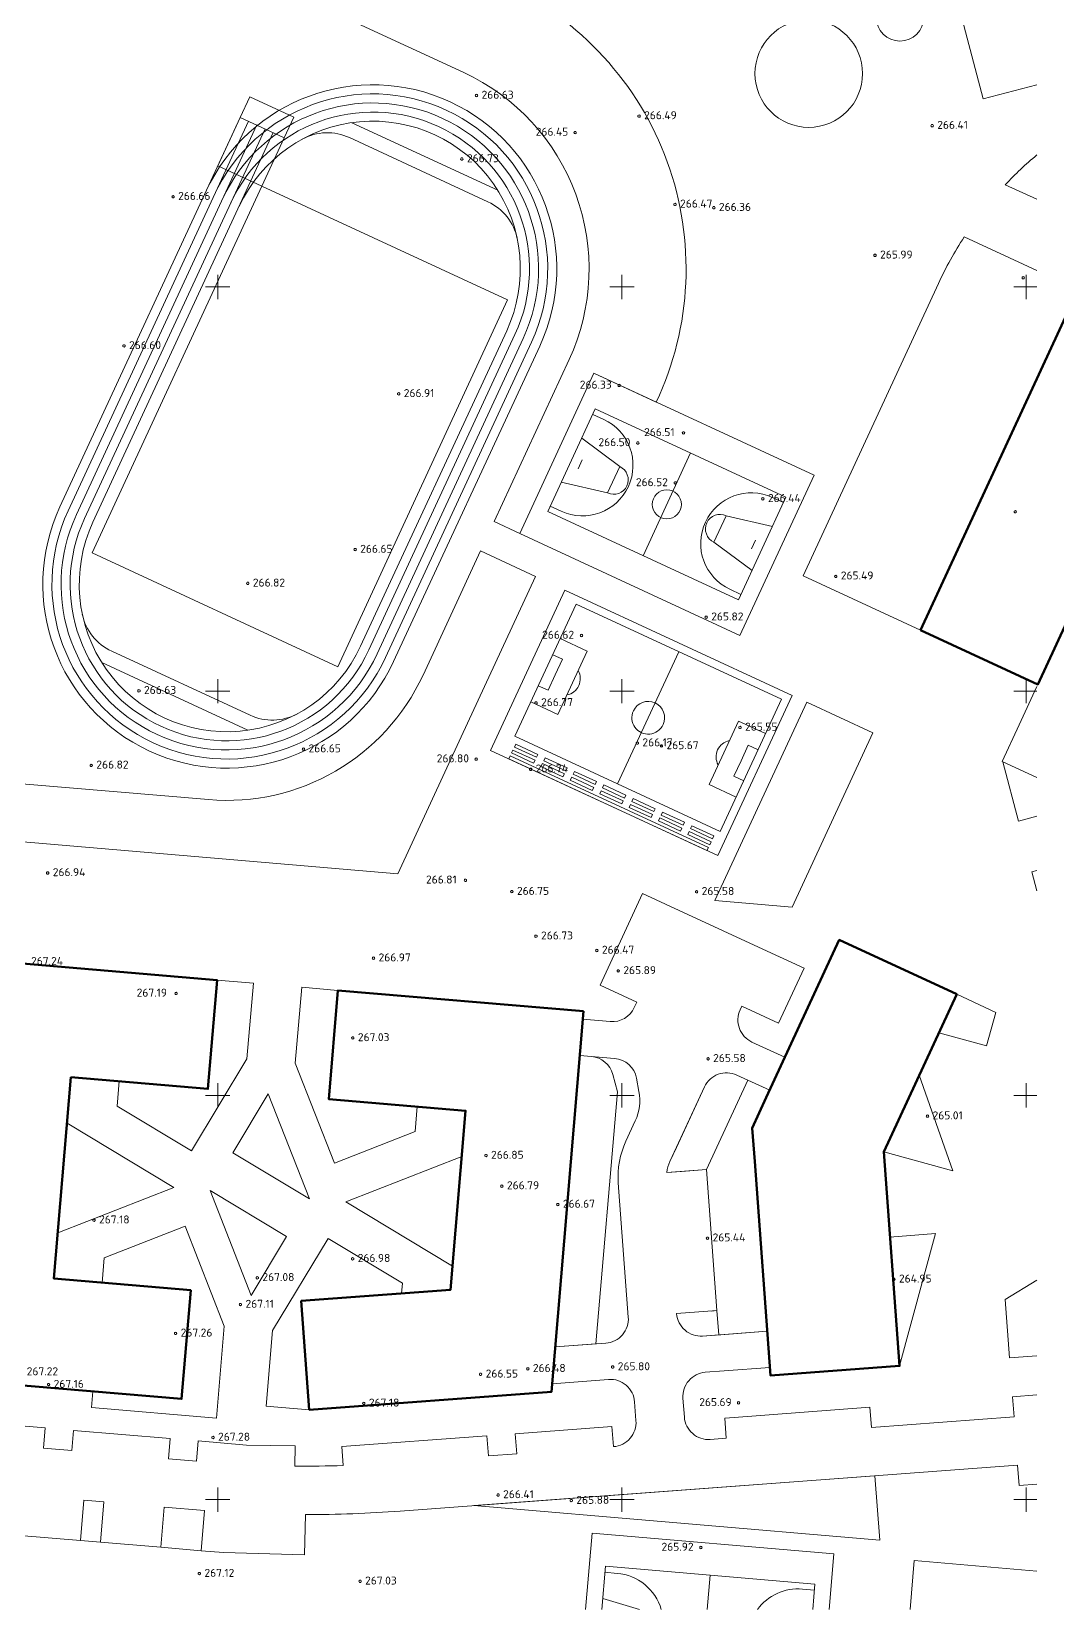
# Model space of a CAD drawing. Header units: millimetres. Extents: x -1422098 to 159246, y 52914 to 701814.
# Drawn here: x -237199 to -110297, y 223561 to 418739 of the extents above; entities that cross this region are included whole.
import ezdxf

# ---------------------------------------------------------------- set-up
doc = ezdxf.new("R2010")
doc.units = ezdxf.units.MM
doc.header["$MEASUREMENT"] = 0
for name, color, linetype in [('! Вiдмiтки', 7, 'Continuous'), ('! ГП.Лінії Газони', 7, 'Continuous'), ('! ГП.Лінії Дороги', 7, 'Continuous'), ('! ГП.Споруди', 7, 'Continuous'), ('! Засічки Координатні', 7, 'Continuous')]:
    doc.layers.add(name, color=color, linetype=linetype)
doc.styles.add('СГЕНЕРИР_СТИЛЬ_1', font='ARIALUNI.TTF')

msp = doc.modelspace()

# ---------------------------------------------------------------- linework, layer by layer
at = {"layer": '! Вiдмiтки', "color": 250, "linetype": 'Continuous', "lineweight": 13, "true_color": 0x444444, "flags": 128}
for points in [[(-182164, 410974), (-182094, 410954), (-182034, 410904), (-182014, 410824), (-182034, 410754), (-182094, 410694), (-182164, 410674), (-182244, 410694), (-182294, 410754), (-182314, 410824), (-182294, 410904), (-182244, 410954)], [(-162054, 408434), (-161974, 408414), (-161924, 408354), (-161904, 408284), (-161924, 408204), (-161974, 408154), (-162054, 408134), (-162124, 408154), (-162184, 408204), (-162204, 408284), (-162184, 408354), (-162124, 408414)], [(-169964, 406394), (-169884, 406374), (-169834, 406314), (-169814, 406244), (-169834, 406164), (-169884, 406114), (-169964, 406094), (-170034, 406114), (-170094, 406164), (-170114, 406244), (-170094, 406314), (-170034, 406374)], [(-125794, 407244), (-125714, 407224), (-125664, 407164), (-125644, 407094), (-125664, 407014), (-125714, 406964), (-125794, 406944), (-125864, 406964), (-125924, 407014), (-125944, 407094), (-125924, 407164), (-125864, 407224)], [(-183974, 403124), (-183904, 403104), (-183844, 403044), (-183824, 402974), (-183844, 402894), (-183904, 402844), (-183974, 402824), (-184054, 402844), (-184104, 402894), (-184124, 402974), (-184104, 403044), (-184054, 403104)], [(-219694, 398454), (-219624, 398434), (-219564, 398384), (-219544, 398304), (-219564, 398234), (-219624, 398184), (-219694, 398154), (-219774, 398184), (-219824, 398234), (-219844, 398304), (-219824, 398384), (-219774, 398434)], [(-157604, 397504), (-157524, 397484), (-157474, 397424), (-157454, 397354), (-157474, 397274), (-157524, 397224), (-157604, 397204), (-157674, 397224), (-157734, 397274), (-157754, 397354), (-157734, 397424), (-157674, 397484)], [(-152804, 397104), (-152724, 397084), (-152674, 397024), (-152654, 396954), (-152674, 396874), (-152724, 396824), (-152804, 396804), (-152874, 396824), (-152934, 396874), (-152954, 396954), (-152934, 397024), (-152874, 397084)], [(-132864, 391214), (-132794, 391194), (-132734, 391134), (-132714, 391064), (-132734, 390984), (-132794, 390934), (-132864, 390914), (-132944, 390934), (-132994, 390984), (-133014, 391064), (-132994, 391134), (-132944, 391194)], [(-114524, 388434), (-114454, 388414), (-114394, 388354), (-114374, 388284), (-114394, 388204), (-114454, 388154), (-114524, 388134), (-114604, 388154), (-114654, 388204), (-114674, 388284), (-114654, 388354), (-114604, 388414)], [(-225764, 380004), (-225684, 379984), (-225634, 379934), (-225614, 379854), (-225634, 379784), (-225684, 379724), (-225764, 379704), (-225834, 379724), (-225894, 379784), (-225914, 379854), (-225894, 379934), (-225834, 379984)], [(-164514, 375114), (-164434, 375094), (-164384, 375044), (-164364, 374964), (-164384, 374894), (-164434, 374834), (-164514, 374814), (-164594, 374834), (-164644, 374894), (-164664, 374964), (-164644, 375044), (-164594, 375094)], [(-191784, 374074), (-191714, 374054), (-191654, 373994), (-191634, 373924), (-191654, 373854), (-191714, 373794), (-191784, 373774), (-191864, 373794), (-191914, 373854), (-191934, 373924), (-191914, 373994), (-191864, 374054)], [(-156554, 369244), (-156474, 369224), (-156424, 369164), (-156404, 369094), (-156424, 369014), (-156474, 368964), (-156554, 368944), (-156624, 368964), (-156684, 369014), (-156704, 369094), (-156684, 369164), (-156624, 369224)], [(-162204, 367994), (-162124, 367974), (-162074, 367924), (-162054, 367844), (-162074, 367774), (-162124, 367714), (-162204, 367694), (-162274, 367714), (-162334, 367774), (-162354, 367844), (-162334, 367924), (-162274, 367974)], [(-157574, 363054), (-157494, 363034), (-157444, 362984), (-157424, 362904), (-157444, 362834), (-157494, 362774), (-157574, 362754), (-157644, 362774), (-157704, 362834), (-157724, 362904), (-157704, 362984), (-157644, 363034)], [(-146734, 361084), (-146664, 361064), (-146614, 361004), (-146584, 360934), (-146614, 360854), (-146664, 360804), (-146734, 360784), (-146814, 360804), (-146864, 360854), (-146894, 360934), (-146864, 361004), (-146814, 361064)], [(-115504, 359494), (-115434, 359474), (-115384, 359424), (-115354, 359344), (-115384, 359274), (-115434, 359214), (-115504, 359194), (-115584, 359214), (-115634, 359274), (-115664, 359344), (-115634, 359424), (-115584, 359474)], [(-197174, 354814), (-197104, 354794), (-197044, 354744), (-197024, 354664), (-197044, 354594), (-197104, 354534), (-197174, 354514), (-197254, 354534), (-197304, 354594), (-197324, 354664), (-197304, 354744), (-197254, 354794)], [(-137724, 351494), (-137654, 351474), (-137594, 351424), (-137574, 351344), (-137594, 351274), (-137654, 351214), (-137724, 351194), (-137804, 351214), (-137854, 351274), (-137874, 351344), (-137854, 351424), (-137804, 351474)], [(-210454, 350634), (-210384, 350614), (-210324, 350554), (-210304, 350484), (-210324, 350404), (-210384, 350354), (-210454, 350334), (-210534, 350354), (-210584, 350404), (-210604, 350484), (-210584, 350554), (-210534, 350614)], [(-153754, 346444), (-153684, 346424), (-153634, 346364), (-153604, 346294), (-153634, 346214), (-153684, 346164), (-153754, 346144), (-153834, 346164), (-153884, 346214), (-153914, 346294), (-153884, 346364), (-153834, 346424)], [(-169164, 344184), (-169094, 344164), (-169044, 344104), (-169014, 344034), (-169044, 343954), (-169094, 343904), (-169164, 343884), (-169244, 343904), (-169294, 343954), (-169324, 344034), (-169294, 344104), (-169244, 344164)], [(-223914, 337344), (-223844, 337324), (-223784, 337274), (-223764, 337194), (-223784, 337124), (-223844, 337074), (-223914, 337044), (-223994, 337074), (-224044, 337124), (-224064, 337194), (-224044, 337274), (-223994, 337324)], [(-174794, 335844), (-174714, 335824), (-174664, 335764), (-174644, 335694), (-174664, 335614), (-174714, 335564), (-174794, 335544), (-174864, 335564), (-174924, 335614), (-174944, 335694), (-174924, 335764), (-174864, 335824)], [(-149564, 332814), (-149484, 332794), (-149434, 332734), (-149414, 332664), (-149434, 332584), (-149484, 332534), (-149564, 332514), (-149644, 332534), (-149694, 332584), (-149714, 332664), (-149694, 332734), (-149644, 332794)], [(-203564, 330134), (-203484, 330114), (-203434, 330054), (-203414, 329984), (-203434, 329904), (-203484, 329854), (-203564, 329834), (-203634, 329854), (-203694, 329904), (-203714, 329984), (-203694, 330054), (-203634, 330114)], [(-162264, 330874), (-162184, 330854), (-162134, 330794), (-162114, 330724), (-162134, 330644), (-162184, 330594), (-162264, 330574), (-162344, 330594), (-162394, 330644), (-162414, 330724), (-162394, 330794), (-162344, 330854)], [(-159284, 330524), (-159204, 330504), (-159154, 330444), (-159134, 330374), (-159154, 330294), (-159204, 330244), (-159284, 330224), (-159354, 330244), (-159414, 330294), (-159434, 330374), (-159414, 330444), (-159354, 330504)], [(-229814, 328114), (-229734, 328094), (-229684, 328044), (-229664, 327964), (-229684, 327894), (-229734, 327834), (-229814, 327814), (-229884, 327834), (-229944, 327894), (-229964, 327964), (-229944, 328044), (-229884, 328094)], [(-182204, 328894), (-182134, 328874), (-182074, 328814), (-182054, 328744), (-182074, 328664), (-182134, 328614), (-182204, 328594), (-182284, 328614), (-182334, 328664), (-182354, 328744), (-182334, 328814), (-182284, 328874)], [(-175464, 327634), (-175394, 327614), (-175334, 327554), (-175314, 327484), (-175334, 327404), (-175394, 327354), (-175464, 327334), (-175544, 327354), (-175594, 327404), (-175614, 327484), (-175594, 327554), (-175544, 327614)], [(-235204, 314804), (-235124, 314784), (-235074, 314734), (-235054, 314654), (-235074, 314584), (-235124, 314524), (-235204, 314504), (-235274, 314524), (-235334, 314584), (-235354, 314654), (-235334, 314734), (-235274, 314784)], [(-183534, 313904), (-183464, 313884), (-183404, 313834), (-183384, 313754), (-183404, 313684), (-183464, 313624), (-183534, 313604), (-183614, 313624), (-183664, 313684), (-183684, 313754), (-183664, 313834), (-183614, 313884)], [(-177784, 312504), (-177714, 312484), (-177654, 312424), (-177634, 312354), (-177654, 312274), (-177714, 312224), (-177784, 312204), (-177864, 312224), (-177914, 312274), (-177934, 312354), (-177914, 312424), (-177864, 312484)], [(-154934, 312484), (-154854, 312464), (-154804, 312414), (-154774, 312334), (-154804, 312264), (-154854, 312204), (-154934, 312184), (-155004, 312204), (-155054, 312264), (-155084, 312334), (-155054, 312414), (-155004, 312464)], [(-174804, 306984), (-174734, 306964), (-174674, 306914), (-174654, 306834), (-174674, 306764), (-174734, 306704), (-174804, 306684), (-174884, 306704), (-174934, 306764), (-174954, 306834), (-174934, 306914), (-174884, 306964)], [(-167274, 305214), (-167204, 305194), (-167154, 305144), (-167124, 305064), (-167154, 304994), (-167204, 304934), (-167274, 304914), (-167354, 304934), (-167404, 304994), (-167434, 305064), (-167404, 305144), (-167354, 305194)], [(-194904, 304274), (-194824, 304254), (-194774, 304204), (-194754, 304124), (-194774, 304054), (-194824, 303994), (-194904, 303974), (-194974, 303994), (-195034, 304054), (-195054, 304124), (-195034, 304204), (-194974, 304254)], [(-164624, 302694), (-164544, 302674), (-164494, 302614), (-164474, 302544), (-164494, 302464), (-164544, 302414), (-164624, 302394), (-164694, 302414), (-164754, 302464), (-164774, 302544), (-164754, 302614), (-164694, 302674)], [(-219324, 299914), (-219254, 299894), (-219194, 299834), (-219174, 299764), (-219194, 299684), (-219254, 299634), (-219324, 299614), (-219404, 299634), (-219454, 299684), (-219474, 299764), (-219454, 299834), (-219404, 299894)], [(-197464, 294404), (-197394, 294384), (-197334, 294324), (-197314, 294254), (-197334, 294174), (-197394, 294124), (-197464, 294104), (-197544, 294124), (-197594, 294174), (-197614, 294254), (-197594, 294324), (-197544, 294384)], [(-153514, 291824), (-153444, 291804), (-153384, 291754), (-153364, 291674), (-153384, 291604), (-153444, 291544), (-153514, 291524), (-153594, 291544), (-153644, 291604), (-153664, 291674), (-153644, 291754), (-153594, 291804)], [(-126374, 284724), (-126294, 284704), (-126244, 284654), (-126224, 284574), (-126244, 284504), (-126294, 284454), (-126374, 284434), (-126454, 284454), (-126504, 284504), (-126524, 284574), (-126504, 284654), (-126454, 284704)], [(-180984, 279854), (-180914, 279834), (-180854, 279774), (-180834, 279704), (-180854, 279624), (-180914, 279574), (-180984, 279554), (-181064, 279574), (-181114, 279624), (-181134, 279704), (-181114, 279774), (-181064, 279834)], [(-179024, 276074), (-178954, 276054), (-178894, 276004), (-178874, 275924), (-178894, 275854), (-178954, 275794), (-179024, 275774), (-179104, 275794), (-179154, 275854), (-179174, 275924), (-179154, 276004), (-179104, 276054)], [(-172104, 273794), (-172034, 273774), (-171974, 273724), (-171954, 273644), (-171974, 273574), (-172034, 273514), (-172104, 273494), (-172184, 273514), (-172234, 273574), (-172254, 273644), (-172234, 273724), (-172184, 273774)], [(-229474, 271844), (-229394, 271824), (-229344, 271774), (-229324, 271694), (-229344, 271624), (-229394, 271574), (-229474, 271544), (-229544, 271574), (-229604, 271624), (-229624, 271694), (-229604, 271774), (-229544, 271824)], [(-153584, 269624), (-153514, 269604), (-153454, 269544), (-153434, 269474), (-153454, 269394), (-153514, 269344), (-153584, 269324), (-153664, 269344), (-153714, 269394), (-153734, 269474), (-153714, 269544), (-153664, 269604)], [(-197484, 267084), (-197404, 267064), (-197354, 267014), (-197334, 266934), (-197354, 266864), (-197404, 266804), (-197484, 266784), (-197554, 266804), (-197614, 266864), (-197634, 266934), (-197614, 267014), (-197554, 267064)], [(-209274, 264734), (-209194, 264714), (-209144, 264654), (-209124, 264584), (-209144, 264504), (-209194, 264454), (-209274, 264434), (-209344, 264454), (-209404, 264504), (-209424, 264584), (-209404, 264654), (-209344, 264714)], [(-130534, 264534), (-130464, 264514), (-130404, 264464), (-130384, 264384), (-130404, 264314), (-130464, 264254), (-130534, 264234), (-130614, 264254), (-130664, 264314), (-130684, 264384), (-130664, 264464), (-130614, 264514)], [(-211364, 261424), (-211294, 261404), (-211234, 261344), (-211214, 261274), (-211234, 261194), (-211294, 261144), (-211364, 261124), (-211444, 261144), (-211494, 261194), (-211514, 261274), (-211494, 261344), (-211444, 261404)], [(-219384, 257854), (-219314, 257834), (-219254, 257784), (-219234, 257704), (-219254, 257634), (-219314, 257574), (-219384, 257554), (-219464, 257574), (-219514, 257634), (-219534, 257704), (-219514, 257784), (-219464, 257834)], [(-181654, 252794), (-181574, 252774), (-181524, 252714), (-181504, 252644), (-181524, 252564), (-181574, 252514), (-181654, 252494), (-181734, 252514), (-181784, 252564), (-181804, 252644), (-181784, 252714), (-181734, 252774)], [(-175814, 253464), (-175734, 253444), (-175684, 253394), (-175664, 253324), (-175684, 253244), (-175734, 253194), (-175814, 253174), (-175884, 253194), (-175944, 253244), (-175964, 253324), (-175944, 253394), (-175884, 253444)], [(-165314, 253694), (-165234, 253674), (-165184, 253614), (-165164, 253544), (-165184, 253464), (-165234, 253414), (-165314, 253394), (-165384, 253414), (-165444, 253464), (-165464, 253544), (-165444, 253614), (-165384, 253674)], [(-235094, 251524), (-235014, 251504), (-234964, 251444), (-234944, 251374), (-234964, 251294), (-235014, 251244), (-235094, 251224), (-235164, 251244), (-235224, 251294), (-235244, 251374), (-235224, 251444), (-235164, 251504)], [(-196104, 249194), (-196024, 249174), (-195974, 249124), (-195954, 249044), (-195974, 248974), (-196024, 248914), (-196104, 248894), (-196174, 248914), (-196234, 248974), (-196254, 249044), (-196234, 249124), (-196174, 249174)], [(-149734, 249264), (-149664, 249244), (-149614, 249184), (-149584, 249114), (-149614, 249034), (-149664, 248984), (-149734, 248964), (-149814, 248984), (-149864, 249034), (-149894, 249114), (-149864, 249184), (-149814, 249244)], [(-214754, 244984), (-214684, 244964), (-214624, 244904), (-214604, 244834), (-214624, 244764), (-214684, 244704), (-214754, 244684), (-214834, 244704), (-214884, 244764), (-214904, 244834), (-214884, 244904), (-214834, 244964)], [(-179494, 237864), (-179414, 237844), (-179364, 237794), (-179344, 237714), (-179364, 237644), (-179414, 237584), (-179494, 237564), (-179564, 237584), (-179624, 237644), (-179644, 237714), (-179624, 237794), (-179564, 237844)], [(-170434, 237174), (-170354, 237154), (-170304, 237104), (-170284, 237024), (-170304, 236954), (-170354, 236894), (-170434, 236874), (-170504, 236894), (-170564, 236954), (-170584, 237024), (-170564, 237104), (-170504, 237154)], [(-154404, 231374), (-154324, 231354), (-154274, 231294), (-154254, 231224), (-154274, 231144), (-154324, 231094), (-154404, 231074), (-154474, 231094), (-154534, 231144), (-154554, 231224), (-154534, 231294), (-154474, 231354)], [(-216444, 228144), (-216374, 228124), (-216314, 228064), (-216294, 227994), (-216314, 227914), (-216374, 227864), (-216444, 227844), (-216524, 227864), (-216574, 227914), (-216594, 227994), (-216574, 228064), (-216524, 228124)], [(-196564, 227184), (-196484, 227164), (-196434, 227114), (-196414, 227044), (-196434, 226964), (-196484, 226914), (-196564, 226894), (-196634, 226914), (-196694, 226964), (-196714, 227044), (-196694, 227114), (-196634, 227164)]]:
    msp.add_lwpolyline(points, close=True, dxfattribs=at)
at = {"layer": '! ГП.Лінії Газони', "color": 92, "linetype": 'Continuous', "lineweight": 13, "true_color": 0x00d200, "flags": 128}
for points in [[(-178700, 424564), (-199344, 434125), (-204386, 423236), (-183742, 413676, -0.4142136), (-170709, 378162), (-179991, 358116), (-176816, 356645), (-167634, 376473), (-159923, 372902, 0.4160371), (-178700, 424564), (-178700, 424565)], [(-184048, 331507), (-174866, 351335), (-181672, 354486), (-188777, 339142, -0.3152988), (-215311, 323728), (-249741, 326648), (-250345, 319525), (-191892, 314568)], [(-167382, 256403), (-164737, 287592), (-165298, 289735, 0.3175718), (-167947, 291964), (-169374, 292085), (-169719, 288014), (-169888, 286021), (-172260, 258047), (-172431, 256028)], [(-153710, 277972), (-148592, 289026), (-149975, 289666, 0.4142136), (-153958, 288205), (-158230, 278981, 0.0797374), (-158616, 277608)], [(-152415, 260520), (-157401, 260150, 0.4142136), (-154187, 257380), (-152192, 257528)]]:
    msp.add_lwpolyline(points, format="xyb", close=True, dxfattribs=at)
for points in [[(-112850, 430766), (-124063, 427814), (-119479, 410407), (-112850, 412153)], [(-112850, 326473), (-117061, 328424), (-115125, 321071), (-112850, 321670)], [(-112850, 314949), (-113470, 314785), (-112850, 312430)], [(-112850, 264282), (-116744, 261917), (-116208, 254685), (-112850, 254934)]]:
    msp.add_lwpolyline(points, dxfattribs=at)
for points in [[(-112850, 403476, 0.0291497), (-116748, 399799), (-112850, 397994)], [(-112850, 389178), (-121834, 393338, 0.0359304), (-125031, 387561), (-141761, 351432), (-127242, 344709), (-112850, 375790)]]:
    msp.add_lwpolyline(points, format="xyb", dxfattribs=at)
for points in [[(-143115, 310431), (-133125, 332006), (-141291, 335787), (-152658, 311241)], [(-226608, 285820), (-217412, 280281), (-210557, 291656), (-209763, 301029), (-214246, 301410), (-215387, 287958), (-226348, 288887)], [(-204579, 291149), (-199738, 278782), (-189740, 282694), (-189480, 285761), (-200441, 286690), (-199300, 300142), (-203784, 300522)], [(-124975, 294870), (-119057, 293260), (-117926, 297417), (-122759, 299655)], [(-131793, 280145), (-123258, 277823), (-127389, 289656)], [(-202835, 274349), (-207914, 287324), (-212297, 280050)], [(-219616, 275772), (-232808, 283718), (-233957, 270160)], [(-183983, 279577), (-198324, 273966), (-185133, 266020)], [(-205643, 269688), (-215105, 275389), (-210026, 262414)], [(-218202, 270956), (-228200, 267044), (-228460, 263977), (-217500, 263047), (-218640, 249596), (-229601, 250525), (-229770, 248532), (-214325, 247222), (-213362, 258588)], [(-200529, 269457), (-207383, 258081), (-208178, 248708), (-202840, 248256), (-203839, 261719), (-191441, 262639), (-191332, 263917)], [(-131013, 269630), (-129828, 253674), (-125373, 270049)], [(-132866, 240084), (-182479, 236400), (-132277, 232143)], [(-230742, 237073), (-231164, 232091), (-228673, 231880), (-228251, 236862)], [(-220778, 236228), (-221200, 231246), (-216218, 230824), (-215795, 235806)]]:
    msp.add_lwpolyline(points, close=True, dxfattribs=at)
at = {"layer": '! ГП.Лінії Газони', "color": 92, "linetype": 'Continuous', "lineweight": 13, "true_color": 0x00d200}
for centre, radius in [((-129775, 420503), 2944), ((-141063, 413539), 6657)]:
    msp.add_circle(centre, radius, dxfattribs=at)
at = {"layer": '! ГП.Лінії Дороги', "color": 250, "linetype": 'Continuous', "lineweight": 20, "true_color": 0x444444}
for p, q in [((-233695, 359942), (-211383, 408127)), ((-232674, 359469), (-210362, 407654)), ((-231653, 358997), (-209341, 407181)), ((-230633, 358524), (-208320, 406709)), ((-229612, 358051), (-207299, 406236)), ((-179526, 399106), (-197581, 407466)), ((-180746, 397687), (-197874, 405618)), ((-196490, 342714), (-178422, 381734)), ((-195470, 342241), (-177401, 381261)), ((-194449, 341769), (-176380, 380788)), ((-193428, 341296), (-175359, 380315)), ((-192407, 340823), (-174338, 379843)), ((-167469, 372071), (-173351, 359366)), ((-166423, 370760), (-167784, 371390)), ((-143875, 361145), (-167469, 372071)), ((-169149, 368441), (-164436, 364936)), ((-169573, 364670), (-169069, 365759)), ((-161555, 353904), (-155672, 366608)), ((-165949, 361669), (-164436, 364936)), ((-171671, 362996), (-165949, 361669)), ((-149758, 348441), (-143875, 361145)), ((-145552, 361095), (-144191, 360465)), ((-173351, 359366), (-149758, 348441)), ((-171675, 359417), (-173036, 360047)), ((-152791, 355576), (-151278, 358843)), ((-145556, 357516), (-151278, 358843)), ((-148077, 352071), (-152791, 355576)), ((-148158, 354753), (-147654, 355842)), ((-150804, 349752), (-149443, 349122)), ((-168451, 342104), (-171809, 343659)), ((-210160, 334167), (-227287, 342098)), ((-172736, 341656), (-171524, 341095)), ((-170266, 338184), (-168451, 342104)), ((-157138, 342023), (-164702, 325689)), ((-210453, 332319), (-228508, 340679)), ((-171524, 341095), (-172412, 339178)), ((-174512, 337822), (-173300, 337261)), ((-173300, 337261), (-172412, 339178)), ((-170266, 338184), (-172081, 334264)), ((-172081, 334264), (-175439, 335819)), ((-151574, 329528), (-149758, 333448)), ((-149758, 333448), (-146401, 331893)), ((-148540, 330451), (-149428, 328534)), ((-147328, 329890), (-148540, 330451)), ((-151574, 329528), (-153389, 325608)), ((-150315, 326617), (-149428, 328534)), ((-149104, 326056), (-150315, 326617)), ((-153389, 325608), (-150031, 324053)), ((-166201, 228901), (-166654, 223561)), ((-140294, 226704), (-166201, 228901)), ((-164770, 228027), (-166265, 228154)), ((-153607, 223561), (-153248, 227803)), ((-140561, 223561), (-140294, 226704)), ((-166539, 224915), (-162006, 223561)), ((-141852, 226084), (-140358, 225957))]:
    msp.add_line(p, q, dxfattribs=at)
at = {"layer": '! ГП.Лінії Дороги', "color": 250, "linetype": 'Continuous', "lineweight": 20, "true_color": 0x444444, "flags": 128}
for points in [[(-205938, 405606), (-211383, 408127), (-210206, 410668), (-204761, 408146)], [(-214156, 402138), (-208711, 399617), (-205938, 405606), (-211383, 408127)], [(-208711, 399617), (-229721, 354245), (-199322, 340168), (-178312, 385540)], [(-149593, 344039), (-140411, 363867), (-167634, 376473), (-176816, 356645)], [(-173351, 359366), (-149758, 348441), (-143875, 361145), (-167469, 372071)], [(-152288, 316800), (-143106, 336627), (-171237, 349654), (-180418, 329827)], [(-151998, 319806), (-144434, 336140), (-169842, 347906), (-177406, 331572)], [(-177645, 329865), (-177814, 329502), (-175091, 328241), (-174923, 328604)], [(-177309, 330591), (-177477, 330228), (-174755, 328967), (-174587, 329330)], [(-177982, 329139), (-178150, 328776), (-153649, 317430), (-153481, 317793)], [(-174016, 328184), (-174184, 327821), (-171462, 326560), (-171293, 326923)], [(-173680, 328910), (-173848, 328547), (-171125, 327286), (-170957, 327649)], [(-170386, 326503), (-170554, 326140), (-167832, 324880), (-167664, 325243)], [(-170050, 327229), (-170218, 326866), (-167496, 325606), (-167328, 325968)], [(-166756, 324822), (-166924, 324459), (-164202, 323199), (-164034, 323562)], [(-166420, 325548), (-166588, 325185), (-163866, 323925), (-163698, 324288)], [(-163127, 323141), (-163295, 322778), (-160572, 321518), (-160404, 321881)], [(-162790, 323867), (-162959, 323504), (-160236, 322244), (-160068, 322607)], [(-159161, 322187), (-159329, 321824), (-156607, 320563), (-156439, 320926)], [(-159497, 321461), (-159665, 321098), (-156943, 319837), (-156775, 320200)], [(-155531, 320506), (-155699, 320143), (-152977, 318882), (-152809, 319245)], [(-155867, 319780), (-156035, 319417), (-153313, 318156), (-153145, 318519)]]:
    msp.add_lwpolyline(points, close=True, dxfattribs=at)
for points in [[(-112850, 326473), (-117135, 328458), (-115034, 332995), (-112850, 337712)], [(-156810, 277742), (-153710, 277972), (-152415, 260520), (-153110, 260469)], [(-152476, 257507), (-146191, 257974), (-145858, 253486), (-151524, 253066)], [(-150292, 247314), (-133496, 248561), (-133311, 246067), (-115665, 247378), (-115850, 249871), (-112850, 250094)], [(-138554, 223561), (-137970, 230446), (-167862, 232981), (-168661, 223561)], [(-140561, 223561), (-140294, 226704), (-166201, 228901), (-166654, 223561)], [(-112850, 228316), (-128005, 229601), (-128518, 223561)]]:
    msp.add_lwpolyline(points, dxfattribs=at)
for points in [[(-163365, 308348), (-161611, 312136), (-157074, 310035), (-146185, 304992), (-141647, 302891), (-144799, 296085), (-149336, 298186), (-149546, 297733, 0.4142136), (-148085, 293750), (-144001, 291859), (-145892, 287776), (-149975, 289666, 0.4142136), (-153958, 288205), (-157440, 280686)], [(-247461, 247022), (-235504, 246008), (-235715, 243517), (-232228, 243221), (-232016, 245712), (-220059, 244698), (-220271, 242207), (-216783, 241911), (-216572, 244402), (-210593, 243895), (-204594, 243794), (-204636, 241301, 0.0099925), (-198641, 241362), (-198816, 243711), (-180865, 245044), (-180680, 242550), (-177190, 242810), (-177375, 245303), (-165408, 246191), (-165223, 243698), (-165204, 243699, 0.4142136), (-162435, 246913), (-162607, 249237, 0.4142136), (-165821, 252007), (-172817, 251488), (-172431, 256028), (-166154, 256495, 0.4142136), (-163385, 259708), (-164617, 276312, -0.1276304), (-163674, 281502), (-162519, 283996, 0.1558495), (-162066, 287619), (-162377, 289282, 0.3373484), (-165072, 291720), (-169374, 292085), (-168994, 296568), (-165617, 296282, 0.3152988), (-162642, 298011), (-162326, 298692), (-166863, 300793), (-163365, 308348)], [(-157440, 280686), (-158230, 278981, 0.0797374), (-158616, 277608), (-156810, 277742)], [(-152415, 260520), (-157401, 260150, 0.4142136), (-154187, 257380), (-146191, 257974)], [(-151524, 253066), (-153854, 252893, 0.4142136), (-156623, 249679), (-156451, 247358, 0.4142136), (-153237, 244588), (-151261, 244735), (-151446, 247228), (-150292, 247314)], [(-238638, 232725), (-231164, 232091), (-230742, 237073), (-228251, 236862), (-228673, 231880), (-221200, 231246), (-220778, 236228), (-215795, 235806), (-216218, 230824), (-213452, 230589), (-203455, 230304), (-203309, 235294, 0.0187693), (-191609, 235722), (-115221, 241394), (-115036, 238901), (-112850, 239063)]]:
    msp.add_lwpolyline(points, format="xyb", dxfattribs=at)
at = {"layer": '! ГП.Лінії Дороги', "color": 250, "linetype": 'Continuous', "lineweight": 20, "true_color": 0x444444}
msp.add_circle((-158613, 360256), 1800, dxfattribs=at)
for centre, radius, start, end in [((-194983, 389402), 22750, 335.15285, 155.15285), ((-194983, 389402), 21625, 335.15285, 155.15285), ((-194983, 389402), 20500, 335.15285, 155.15285), ((-194983, 389402), 19375, 335.15285, 155.15285), ((-194983, 389402), 18250, 335.15284, 155.15285), ((-200605, 399720), 6500, 65.15285, 118.58711), ((-183477, 391789), 6500, 11.71858, 65.15285), ((-169049, 365088), 6250, 245.15285, 65.15285), ((-165192, 363302), 1800, 245.15285, 65.15285), ((-148178, 355424), 6250, 65.15285, 245.15285), ((-213051, 350383), 22750, 155.15285, 335.15285), ((-213051, 350383), 21625, 155.15285, 335.15285), ((-213051, 350383), 20500, 155.15285, 335.15285), ((-213051, 350383), 19375, 155.15285, 335.15285), ((-213051, 350383), 18250, 155.15285, 335.15286), ((-152035, 357209), 1800, 65.15285, 245.15285), ((-224556, 347996), 6500, 191.71858, 245.15285), ((-171390, 338705), 2072, 335.15192, 28.43756), ((-171390, 338705), 2072, 281.86628, 335.15192), ((-160920, 333856), 2027, 335.15192, 155.15192), ((-207429, 340065), 6500, 245.15285, 298.58711), ((-160920, 333856), 2027, 155.15192, 335.15192), ((-150450, 329007), 2072, 155.15192, 208.43756), ((-150450, 329007), 2072, 101.86628, 155.15192), ((-165298, 221799), 6250, 16.37102, 85.15285), ((-142380, 219856), 6250, 85.15285, 143.64344)]:
    msp.add_arc(centre, radius, start, end, dxfattribs=at)
at = {"layer": '! ГП.Споруди', "color": 250, "linetype": 'Continuous', "lineweight": 100, "true_color": 0x444444, "flags": 128}
for points in [[(-127242, 344709), (-112723, 337986), (-93226, 380091), (-107745, 386814)], [(-148057, 283101), (-147749, 278960), (-145784, 252489), (-129828, 253674), (-131793, 280145), (-122759, 299655), (-137278, 306378), (-146312, 286868)], [(-232326, 289394), (-234439, 264484), (-217500, 263047), (-218640, 249596), (-249031, 252173), (-244637, 303987), (-214246, 301410), (-215387, 287958)], [(-168909, 297565), (-199300, 300142), (-200441, 286690), (-183502, 285254), (-185381, 263089), (-203839, 261719), (-202840, 248256), (-172902, 250478)]]:
    msp.add_lwpolyline(points, close=True, dxfattribs=at)
at = {"layer": '! Засічки Координатні', "color": 92, "linetype": 'Continuous', "lineweight": 13, "true_color": 0x00d200, "flags": 128}
for points in [[(-214174, 385644), (-214174, 388644)], [(-214174, 385644), (-214174, 388644)], [(-214174, 385644), (-214174, 388644)], [(-214174, 385644), (-214174, 388644)], [(-164174, 385644), (-164174, 388644)], [(-164174, 385644), (-164174, 388644)], [(-164174, 385644), (-164174, 388644)], [(-164174, 385644), (-164174, 388644)], [(-114174, 385644), (-114174, 388644)], [(-114174, 385644), (-114174, 388644)], [(-114174, 385644), (-114174, 388644)], [(-114174, 385644), (-114174, 388644)], [(-215674, 387144), (-214174, 387144)], [(-215674, 387144), (-214174, 387144)], [(-214174, 387144), (-212674, 387144)], [(-214174, 387144), (-212674, 387144)], [(-165674, 387144), (-164174, 387144)], [(-165674, 387144), (-164174, 387144)], [(-164174, 387144), (-162674, 387144)], [(-164174, 387144), (-162674, 387144)], [(-115674, 387144), (-114174, 387144)], [(-115674, 387144), (-114174, 387144)], [(-114174, 387144), (-112850, 387144)], [(-114174, 387144), (-112850, 387144)], [(-214174, 338644), (-214174, 335644)], [(-214174, 338644), (-214174, 335644)], [(-164174, 338644), (-164174, 335644)], [(-164174, 338644), (-164174, 335644)], [(-114174, 338644), (-114174, 335644)], [(-114174, 338644), (-114174, 335644)], [(-214174, 337144), (-215674, 337144)], [(-212674, 337144), (-214174, 337144)], [(-164174, 337144), (-165674, 337144)], [(-162674, 337144), (-164174, 337144)], [(-114174, 337144), (-115674, 337144)], [(-112850, 337144), (-114174, 337144)], [(-215674, 287144), (-214174, 287144)], [(-214174, 285644), (-214174, 288644)], [(-214174, 285644), (-214174, 288644)], [(-214174, 287144), (-212674, 287144)], [(-165674, 287144), (-164174, 287144)], [(-164174, 285644), (-164174, 288644)], [(-164174, 285644), (-164174, 288644)], [(-164174, 287144), (-162674, 287144)], [(-115674, 287144), (-114174, 287144)], [(-114174, 285644), (-114174, 288644)], [(-114174, 285644), (-114174, 288644)], [(-114174, 287144), (-112850, 287144)], [(-214174, 238644), (-214174, 235644)], [(-214174, 238644), (-214174, 235644)], [(-164174, 238644), (-164174, 235644)], [(-164174, 238644), (-164174, 235644)], [(-114174, 238644), (-114174, 235644)], [(-114174, 238644), (-114174, 235644)], [(-214174, 237144), (-215674, 237144)], [(-212674, 237144), (-214174, 237144)], [(-164174, 237144), (-165674, 237144)], [(-162674, 237144), (-164174, 237144)], [(-114174, 237144), (-115674, 237144)], [(-112850, 237144), (-114174, 237144)]]:
    msp.add_lwpolyline(points, dxfattribs=at)

# ---------------------------------------------------------------- texts
at = {"layer": '! Вiдмiтки', "color": 250, "linetype": 'Continuous', "lineweight": 13, "true_color": 0x444444, "char_height": 990, "attachment_point": 4, "style": 'СГЕНЕРИР_СТИЛЬ_1'}
for s, insert in [('\\A1;{\\Ftxt.shx;266.63}', (-181537, 410927)), ('\\A1;{\\Ftxt.shx;266.49}', (-161427, 408388)), ('\\A1;{\\Ftxt.shx;266.45}', (-174837, 406348)), ('\\A1;{\\Ftxt.shx;266.41}', (-125167, 407198)), ('\\A1;{\\Ftxt.shx;266.73}', (-183347, 403067)), ('\\A1;{\\Ftxt.shx;266.66}', (-219067, 398407)), ('\\A1;{\\Ftxt.shx;266.47}', (-156977, 397458)), ('\\A1;{\\Ftxt.shx;266.36}', (-152177, 397047)), ('\\A1;{\\Ftxt.shx;265.99}', (-132237, 391157)), ('\\A1;{\\Ftxt.shx;266.60}', (-225137, 379947)), ('\\A1;{\\Ftxt.shx;266.33}', (-169387, 375067)), ('\\A1;{\\Ftxt.shx;266.91}', (-191157, 374017)), ('\\A1;{\\Ftxt.shx;266.51}', (-161427, 369187)), ('\\A1;{\\Ftxt.shx;266.50}', (-167077, 367947)), ('\\A1;{\\Ftxt.shx;266.52}', (-162447, 362997)), ('\\A1;{\\Ftxt.shx;266.44}', (-146107, 361038)), ('\\A1;{\\Ftxt.shx;266.65}', (-196547, 354757)), ('\\A1;{\\Ftxt.shx;265.49}', (-137097, 351458)), ('\\A1;{\\Ftxt.shx;266.82}', (-209827, 350577)), ('\\A1;{\\Ftxt.shx;265.82}', (-153127, 346387)), ('\\A1;{\\Ftxt.shx;266.62}', (-174037, 344127)), ('\\A1;{\\Ftxt.shx;266.63}', (-223287, 337297)), ('\\A1;{\\Ftxt.shx;266.77}', (-174167, 335787)), ('\\A1;{\\Ftxt.shx;265.55}', (-148937, 332757)), ('\\A1;{\\Ftxt.shx;266.65}', (-202937, 330077)), ('\\A1;{\\Ftxt.shx;266.17}', (-161637, 330817)), ('\\A1;{\\Ftxt.shx;265.67}', (-158657, 330467)), ('\\A1;{\\Ftxt.shx;266.82}', (-229187, 328067)), ('\\A1;{\\Ftxt.shx;266.80}', (-187077, 328837)), ('\\A1;{\\Ftxt.shx;266.74}', (-174837, 327588)), ('\\A1;{\\Ftxt.shx;266.94}', (-234577, 314758)), ('\\A1;{\\Ftxt.shx;266.81}', (-188407, 313847)), ('\\A1;{\\Ftxt.shx;266.75}', (-177157, 312447)), ('\\A1;{\\Ftxt.shx;265.58}', (-154307, 312427)), ('\\A1;{\\Ftxt.shx;266.73}', (-174177, 306927)), ('\\A1;{\\Ftxt.shx;266.97}', (-194277, 304217)), ('\\A1;{\\Ftxt.shx;266.47}', (-166647, 305168)), ('\\A1;{\\Ftxt.shx;267.24}', (-237257, 303778)), ('\\A1;{\\Ftxt.shx;265.89}', (-163997, 302637)), ('\\A1;{\\Ftxt.shx;267.19}', (-224197, 299857)), ('\\A1;{\\Ftxt.shx;267.03}', (-196837, 294347)), ('\\A1;{\\Ftxt.shx;265.58}', (-152887, 291767)), ('\\A1;{\\Ftxt.shx;265.01}', (-125747, 284677)), ('\\A1;{\\Ftxt.shx;266.85}', (-180357, 279797)), ('\\A1;{\\Ftxt.shx;266.79}', (-178397, 276027)), ('\\A1;{\\Ftxt.shx;266.67}', (-171477, 273747)), ('\\A1;{\\Ftxt.shx;267.18}', (-228847, 271797)), ('\\A1;{\\Ftxt.shx;265.44}', (-152957, 269578)), ('\\A1;{\\Ftxt.shx;266.98}', (-196857, 267037)), ('\\A1;{\\Ftxt.shx;267.08}', (-208647, 264677)), ('\\A1;{\\Ftxt.shx;264.95}', (-129907, 264488)), ('\\A1;{\\Ftxt.shx;267.11}', (-210737, 261367)), ('\\A1;{\\Ftxt.shx;267.26}', (-218757, 257807)), ('\\A1;{\\Ftxt.shx;266.48}', (-175187, 253428)), ('\\A1;{\\Ftxt.shx;265.80}', (-164687, 253637)), ('\\A1;{\\Ftxt.shx;267.22}', (-237797, 253017)), ('\\A1;{\\Ftxt.shx;267.16}', (-234467, 251467)), ('\\A1;{\\Ftxt.shx;266.55}', (-181027, 252737)), ('\\A1;{\\Ftxt.shx;267.18}', (-195477, 249147)), ('\\A1;{\\Ftxt.shx;265.69}', (-154607, 249207)), ('\\A1;{\\Ftxt.shx;267.28}', (-214127, 244927)), ('\\A1;{\\Ftxt.shx;266.41}', (-178867, 237818)), ('\\A1;{\\Ftxt.shx;265.88}', (-169807, 237117)), ('\\A1;{\\Ftxt.shx;265.92}', (-159277, 231317)), ('\\A1;{\\Ftxt.shx;267.12}', (-215817, 228087)), ('\\A1;{\\Ftxt.shx;267.03}', (-195937, 227137))]:
    msp.add_mtext(s, dxfattribs=dict(at, insert=insert))

doc.saveas('drawing.dxf')
